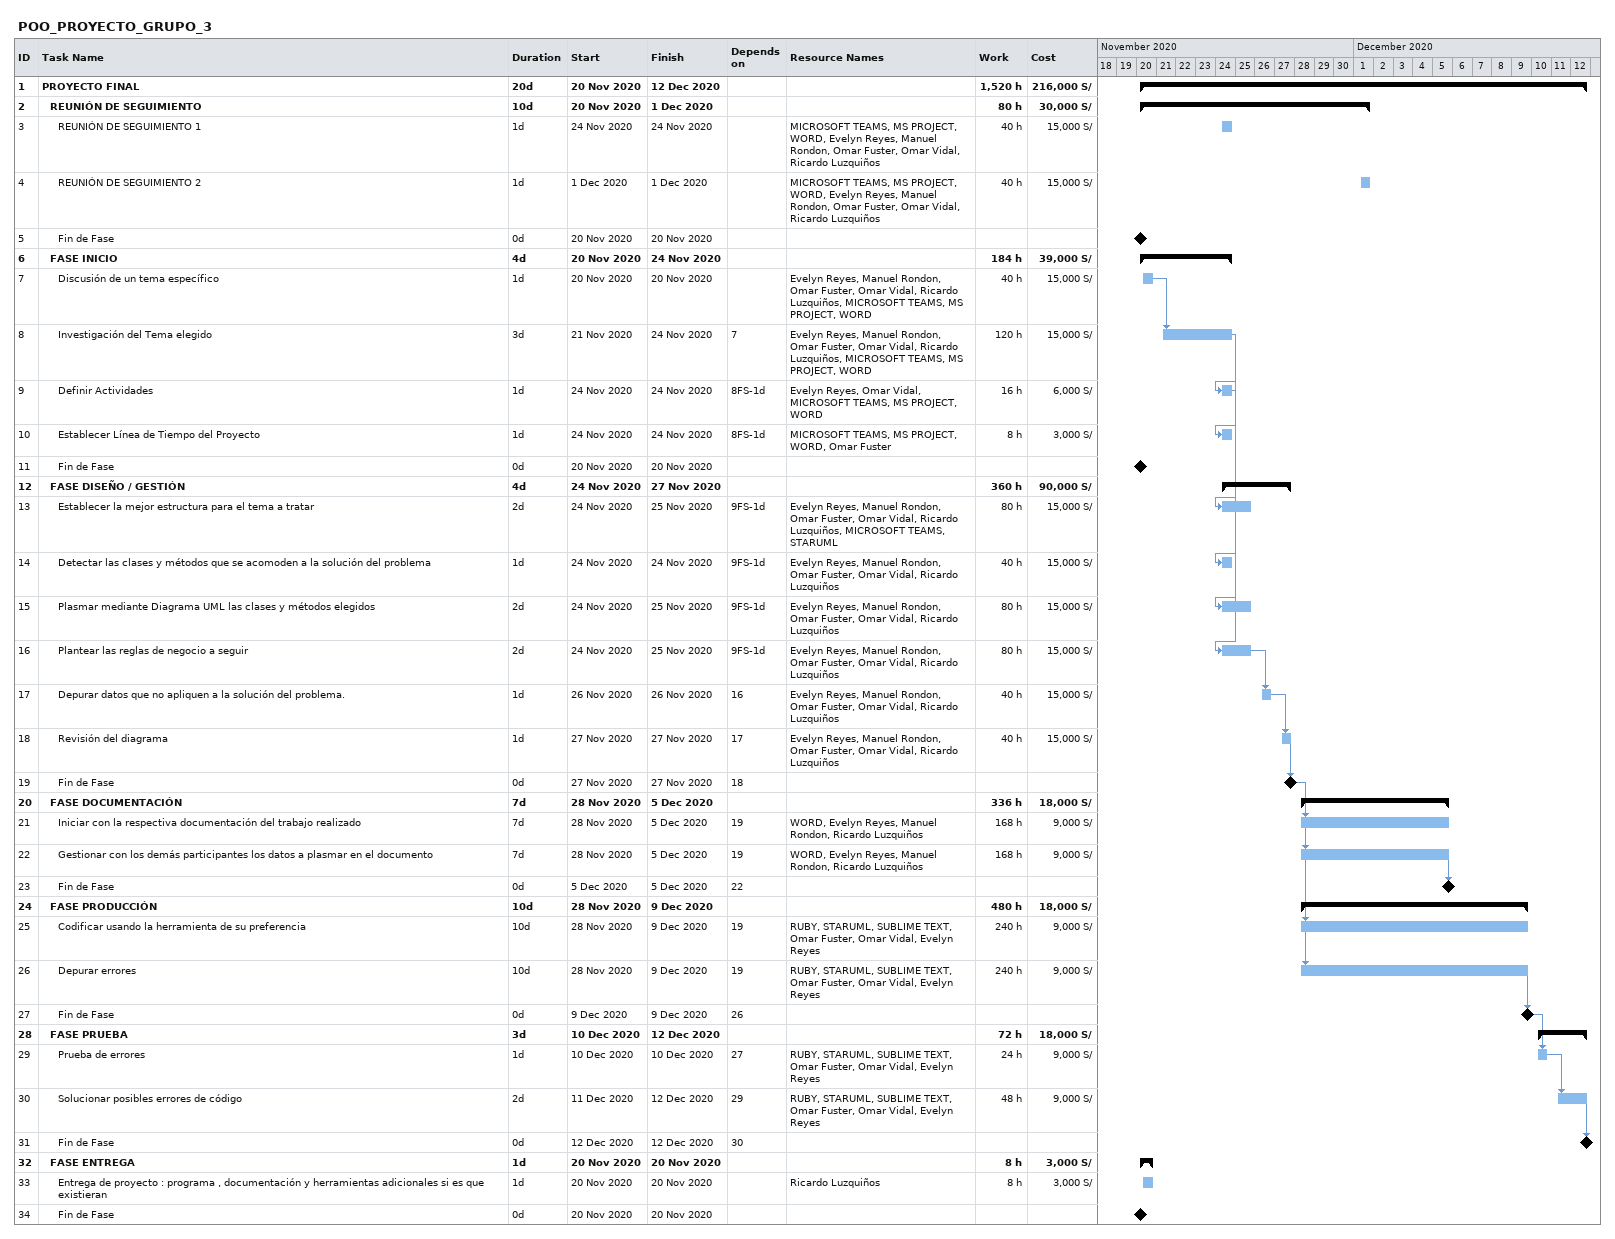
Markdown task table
POO_PROYECTO_GRUPO_3

| ID | Level | Task | Duration | Start | Finish | Predecessors | Resources | Work (h) | Cost (S/) |
|---|---|---|---|---|---|---|---|---|---|
| 1 | 1 | **PROYECTO FINAL** | 20d | 2020-11-20 | 2020-12-12 |  |  | 1520 | 216000 |
| 2 | 2 | **REUNIÓN DE SEGUIMIENTO** | 10d | 2020-11-20 | 2020-12-01 |  |  | 80 | 30000 |
| 3 | 3 | REUNIÓN DE SEGUIMIENTO 1 | 1d | 2020-11-24 | 2020-11-24 |  | MICROSOFT TEAMS, MS PROJECT, WORD, Evelyn Reyes, Manuel Rondon, Omar Fuster, Omar Vidal, Ricardo Luzquiños | 40 | 15000 |
| 4 | 3 | REUNIÓN DE SEGUIMIENTO 2 | 1d | 2020-12-01 | 2020-12-01 |  | MICROSOFT TEAMS, MS PROJECT, WORD, Evelyn Reyes, Manuel Rondon, Omar Fuster, Omar Vidal, Ricardo Luzquiños | 40 | 15000 |
| 5 | 3 | Fin de Fase | 0d | 2020-11-20 | 2020-11-20 |  |  |  |  |
| 6 | 2 | **FASE INICIO** | 4d | 2020-11-20 | 2020-11-24 |  |  | 184 | 39000 |
| 7 | 3 | Discusión de un tema específico | 1d | 2020-11-20 | 2020-11-20 |  | Evelyn Reyes, Manuel Rondon, Omar Fuster, Omar Vidal, Ricardo Luzquiños, MICROSOFT TEAMS, MS PROJECT, WORD | 40 | 15000 |
| 8 | 3 | Investigación del Tema elegido | 3d | 2020-11-21 | 2020-11-24 | 7 | Evelyn Reyes, Manuel Rondon, Omar Fuster, Omar Vidal, Ricardo Luzquiños, MICROSOFT TEAMS, MS PROJECT, WORD | 120 | 15000 |
| 9 | 3 | Definir Actividades | 1d | 2020-11-24 | 2020-11-24 | 8FS-1d | Evelyn Reyes, Omar Vidal, MICROSOFT TEAMS, MS PROJECT, WORD | 16 | 6000 |
| 10 | 3 | Establecer Línea de Tiempo del Proyecto | 1d | 2020-11-24 | 2020-11-24 | 8FS-1d | MICROSOFT TEAMS, MS PROJECT, WORD, Omar Fuster | 8 | 3000 |
| 11 | 3 | Fin de Fase | 0d | 2020-11-20 | 2020-11-20 |  |  |  |  |
| 12 | 2 | **FASE DISEÑO / GESTIÓN** | 4d | 2020-11-24 | 2020-11-27 |  |  | 360 | 90000 |
| 13 | 3 | Establecer la mejor estructura para el tema a tratar | 2d | 2020-11-24 | 2020-11-25 | 9FS-1d | Evelyn Reyes, Manuel Rondon, Omar Fuster, Omar Vidal, Ricardo Luzquiños, MICROSOFT TEAMS, STARUML | 80 | 15000 |
| 14 | 3 | Detectar las clases y métodos que se acomoden a la solución del problema | 1d | 2020-11-24 | 2020-11-24 | 9FS-1d | Evelyn Reyes, Manuel Rondon, Omar Fuster, Omar Vidal, Ricardo Luzquiños | 40 | 15000 |
| 15 | 3 | Plasmar mediante Diagrama UML las clases y métodos elegidos | 2d | 2020-11-24 | 2020-11-25 | 9FS-1d | Evelyn Reyes, Manuel Rondon, Omar Fuster, Omar Vidal, Ricardo Luzquiños | 80 | 15000 |
| 16 | 3 | Plantear las reglas de negocio a seguir | 2d | 2020-11-24 | 2020-11-25 | 9FS-1d | Evelyn Reyes, Manuel Rondon, Omar Fuster, Omar Vidal, Ricardo Luzquiños | 80 | 15000 |
| 17 | 3 | Depurar datos que no apliquen a la solución del problema. | 1d | 2020-11-26 | 2020-11-26 | 16 | Evelyn Reyes, Manuel Rondon, Omar Fuster, Omar Vidal, Ricardo Luzquiños | 40 | 15000 |
| 18 | 3 | Revisión del diagrama | 1d | 2020-11-27 | 2020-11-27 | 17 | Evelyn Reyes, Manuel Rondon, Omar Fuster, Omar Vidal, Ricardo Luzquiños | 40 | 15000 |
| 19 | 3 | Fin de Fase | 0d | 2020-11-27 | 2020-11-27 | 18 |  |  |  |
| 20 | 2 | **FASE DOCUMENTACIÓN** | 7d | 2020-11-28 | 2020-12-05 |  |  | 336 | 18000 |
| 21 | 3 | Iniciar con la respectiva documentación del trabajo realizado | 7d | 2020-11-28 | 2020-12-05 | 19 | WORD, Evelyn Reyes, Manuel Rondon, Ricardo Luzquiños | 168 | 9000 |
| 22 | 3 | Gestionar con los demás participantes los datos a plasmar en el documento | 7d | 2020-11-28 | 2020-12-05 | 19 | WORD, Evelyn Reyes, Manuel Rondon, Ricardo Luzquiños | 168 | 9000 |
| 23 | 3 | Fin de Fase | 0d | 2020-12-05 | 2020-12-05 | 22 |  |  |  |
| 24 | 2 | **FASE PRODUCCIÓN** | 10d | 2020-11-28 | 2020-12-09 |  |  | 480 | 18000 |
| 25 | 3 | Codificar usando la herramienta de su preferencia | 10d | 2020-11-28 | 2020-12-09 | 19 | RUBY, STARUML, SUBLIME TEXT, Omar Fuster, Omar Vidal, Evelyn Reyes | 240 | 9000 |
| 26 | 3 | Depurar errores | 10d | 2020-11-28 | 2020-12-09 | 19 | RUBY, STARUML, SUBLIME TEXT, Omar Fuster, Omar Vidal, Evelyn Reyes | 240 | 9000 |
| 27 | 3 | Fin de Fase | 0d | 2020-12-09 | 2020-12-09 | 26 |  |  |  |
| 28 | 2 | **FASE PRUEBA** | 3d | 2020-12-10 | 2020-12-12 |  |  | 72 | 18000 |
| 29 | 3 | Prueba de errores | 1d | 2020-12-10 | 2020-12-10 | 27 | RUBY, STARUML, SUBLIME TEXT, Omar Fuster, Omar Vidal, Evelyn Reyes | 24 | 9000 |
| 30 | 3 | Solucionar posibles errores de código | 2d | 2020-12-11 | 2020-12-12 | 29 | RUBY, STARUML, SUBLIME TEXT, Omar Fuster, Omar Vidal, Evelyn Reyes | 48 | 9000 |
| 31 | 3 | Fin de Fase | 0d | 2020-12-12 | 2020-12-12 | 30 |  |  |  |
| 32 | 2 | **FASE ENTREGA** | 1d | 2020-11-20 | 2020-11-20 |  |  | 8 | 3000 |
| 33 | 3 | Entrega de proyecto : programa , documentación y herramientas adicionales si es que existieran | 1d | 2020-11-20 | 2020-11-20 |  | Ricardo Luzquiños | 8 | 3000 |
| 34 | 3 | Fin de Fase | 0d | 2020-11-20 | 2020-11-20 |  |  |  |  |
